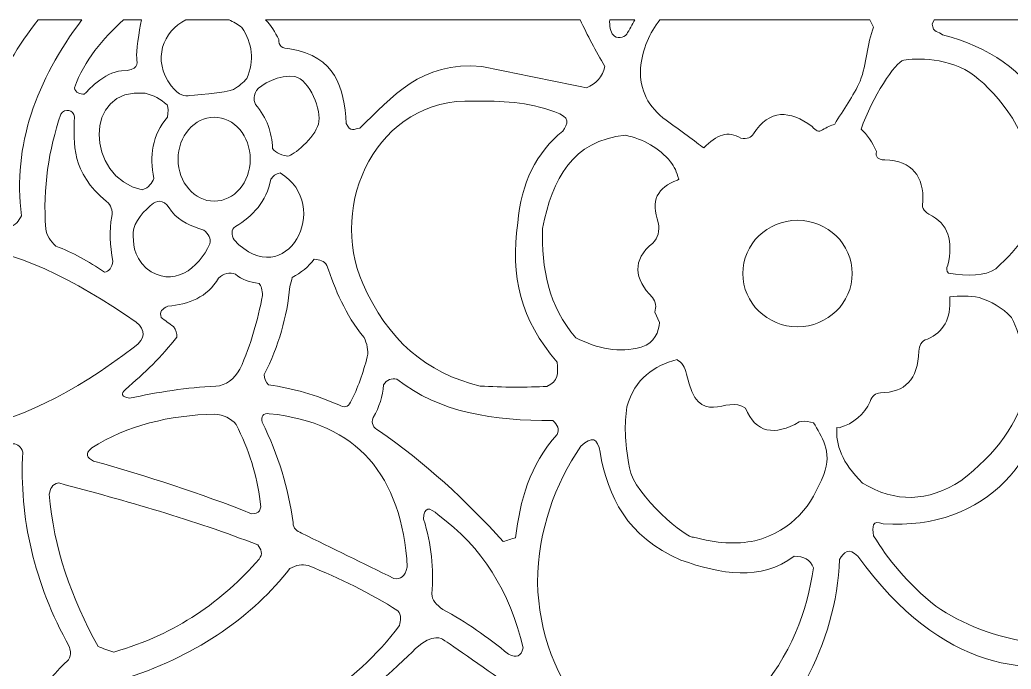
# Model space of a CAD drawing. Header units: millimetres. Extents: x -1201 to 1200, y -590 to 590.
# Drawn here: x -683 to 121, y 63 to 590 of the extents above; entities that cross this region are included whole.
import ezdxf

# ---------------------------------------------------------------- set-up
doc = ezdxf.new("R2010")
doc.units = ezdxf.units.MM
doc.header["$MEASUREMENT"] = 0
doc.layers.add('Layer 1', color=7, linetype='Continuous')

msp = doc.modelspace()

# ---------------------------------------------------------------- linework, layer by layer
at = {"layer": 'Layer 1', "color": 250, "lineweight": 20}
for points, knots in [([(-668.1002, 589.9734), (-668.1002, 589.9734), (-632.5739, 589.9734), (-632.5739, 589.9734), (-669.5828, 540.8376), (-688.8342, 488.4303), (-681.5411, 431.1312), (-683.9351, 427.1027), (-685.6347, 422.4099), (-692.4706, 422.7013), (-704.1476, 428.2234), (-716.5791, 430.8239), (-729.1176, 433.0043), (-733.4015, 435.397), (-735.5447, 438.2054), (-735.5471, 441.4341), (-722.1101, 499.3992), (-699.8777, 549.1378), (-668.1002, 589.9734)], [0, 0, 0, 0, 0.16666667, 0.16666667, 0.16666667, 0.33333333, 0.33333333, 0.33333333, 0.5, 0.5, 0.5, 0.66666667, 0.66666667, 0.66666667, 0.83333333, 0.83333333, 0.83333333, 1, 1, 1, 1]), ([(-598.8473, 589.9734), (-598.8473, 589.9734), (-584.3298, 589.9734), (-584.3298, 589.9734), (-586.3068, 581.0415), (-588.635, 563.0661), (-588.1577, 559.1446), (-587.5144, 553.8576), (-586.4743, 549.1151), (-600.3756, 548.5299), (-614.2771, 547.9447), (-629.2907, 531.3313), (-630.4284, 529.6391), (-634.2898, 529.8446), (-637.7751, 530.5654), (-638.6272, 534.9486), (-630.3895, 557.2285), (-615.9157, 574.6153), (-598.8473, 589.9734)], [0, 0, 0, 0, 0.16666667, 0.16666667, 0.16666667, 0.33333333, 0.33333333, 0.33333333, 0.5, 0.5, 0.5, 0.66666667, 0.66666667, 0.66666667, 0.83333333, 0.83333333, 0.83333333, 1, 1, 1, 1]), ([(-548.2806, 589.9734), (-548.2806, 589.9734), (-513.2777, 589.9734), (-513.2777, 589.9734), (-509.8347, 588.4188), (-506.3829, 586.3897), (-502.9728, 583.8128), (-494.0822, 570.8529), (-492.689, 557.0592), (-498.7934, 542.4408), (-501.7213, 539.0404), (-505.3529, 536.1009), (-509.5625, 533.5432), (-513.7722, 530.9856), (-546.53, 528.3919), (-546.3675, 528.3919), (-548.297, 528.3919), (-553.6189, 527.7434), (-560.19, 536.5099), (-576.0766, 557.6986), (-566.7189, 580.8759), (-548.2806, 589.9734)], [0, 0, 0, 0, 0.14285714, 0.14285714, 0.14285714, 0.28571429, 0.28571429, 0.28571429, 0.42857143, 0.42857143, 0.42857143, 0.57142857, 0.57142857, 0.57142857, 0.71428571, 0.71428571, 0.71428571, 0.85714286, 0.85714286, 0.85714286, 1, 1, 1, 1]), ([(-483.7618, 589.9734), (-483.7618, 589.9734), (-228.644, 589.9734), (-228.644, 589.9734), (-222.6854, 577.376), (-216.0297, 564.7789), (-208.677, 552.1856), (-210.235, 543.5434), (-215.9121, 538.3378), (-223.463, 534.7001), (-251.7534, 540.5271), (-280.0416, 546.3563), (-308.3298, 552.1856), (-357.961, 556.6502), (-380.8437, 527.1424), (-407.337, 502.2279), (-411.2124, 501.4733), (-415.3036, 498.7281), (-418.2663, 505.974), (-420.2748, 535.2198), (-426.4883, 560.0958), (-463.9132, 566.5487), (-470.3403, 566.5464), (-473.3381, 569.0408), (-472.9153, 574.0408), (-475.9375, 579.9272), (-479.1975, 585.5808), (-483.7618, 589.9734)], [0, 0, 0, 0, 0.11111111, 0.11111111, 0.11111111, 0.22222222, 0.22222222, 0.22222222, 0.33333333, 0.33333333, 0.33333333, 0.44444444, 0.44444444, 0.44444444, 0.55555556, 0.55555556, 0.55555556, 0.66666667, 0.66666667, 0.66666667, 0.77777778, 0.77777778, 0.77777778, 0.88888889, 0.88888889, 0.88888889, 1, 1, 1, 1]), ([(-204.6856, 589.9734), (-204.6856, 589.9734), (-184.2825, 589.9734), (-184.2825, 589.9734), (-186.2074, 586.4267), (-188.8746, 581.6575), (-190.9258, 578.4286), (-193.2268, 574.8136), (-199.2174, 574.7006), (-201.8342, 577.6966), (-204.0072, 579.6602), (-205.0125, 585.6279), (-204.6856, 589.9734)], [0, 0, 0, 0, 0.25, 0.25, 0.25, 0.5, 0.5, 0.5, 0.75, 0.75, 0.75, 1, 1, 1, 1]), ([(-163.9583, 589.9734), (-163.9583, 589.9734), (6.1712, 589.9734), (6.1712, 589.9734), (6.1712, 589.9734), (9.2714, 584.1246), (9.2714, 584.1246), (3.9124, 570.148), (3.6988, 554.2982), (-1.658, 540.3215), (-7.1679, 528.1297), (-15.2993, 516.8892), (-22.3069, 505.2443), (-25.3626, 504.3178), (-28.6528, 502.8493), (-32.196, 500.7594), (-34.9824, 498.78), (-37.7687, 499.7177), (-40.555, 503.5677), (-58.7497, 516.6791), (-75.0891, 517.8246), (-88.1291, 497.6368), (-89.8449, 494.5098), (-93.2745, 493.2626), (-98.4176, 493.8907), (-108.3763, 500.5763), (-118.3467, 496.8799), (-128.3125, 486.0845), (-128.3125, 486.0845), (-128.3798, 486.0574), (-128.3798, 486.0574), (-134.8603, 491.0212), (-147.4986, 500.3594), (-158.8505, 508.5656), (-173.5299, 519.178), (-180.4933, 533.123), (-179.7456, 550.403), (-177.9899, 566.6599), (-172.4889, 579.6367), (-163.9583, 589.9734)], [0, 0, 0, 0, 0.07692308, 0.07692308, 0.07692308, 0.15384615, 0.15384615, 0.15384615, 0.23076923, 0.23076923, 0.23076923, 0.30769231, 0.30769231, 0.30769231, 0.38461538, 0.38461538, 0.38461538, 0.46153846, 0.46153846, 0.46153846, 0.53846154, 0.53846154, 0.53846154, 0.61538462, 0.61538462, 0.61538462, 0.69230769, 0.69230769, 0.69230769, 0.76923077, 0.76923077, 0.76923077, 0.84615385, 0.84615385, 0.84615385, 0.92307692, 0.92307692, 0.92307692, 1, 1, 1, 1]), ([(58.4229, 589.9734), (58.4229, 589.9734), (267.3863, 589.9734), (267.3863, 589.9734), (281.7309, 487.9254), (236.2639, 430.4241), (159.7142, 396.0698), (151.3599, 395.2361), (149.0031, 399.3979), (152.6415, 408.5598), (181.0157, 497.7159), (139.864, 558.6995), (65.2044, 577.7869), (62.4205, 580.7016), (57.0638, 579.2443), (56.8478, 586.5309), (56.8478, 586.5309), (58.4229, 589.9734), (58.4229, 589.9734)], [0, 0, 0, 0, 0.16666667, 0.16666667, 0.16666667, 0.33333333, 0.33333333, 0.33333333, 0.5, 0.5, 0.5, 0.66666667, 0.66666667, 0.66666667, 0.83333333, 0.83333333, 0.83333333, 1, 1, 1, 1]), ([(69.8507, 384.4586), (85.93, 381.9123), (99.4252, 382.2987), (108.281, 387.9517), (127.885, 407.778), (140.5304, 416.0045), (139.1396, 456.6445), (137.7487, 497.2843), (110.2129, 529.4967), (90.9222, 544.6935), (71.6316, 559.8902), (42.2731, 558.8464), (33.7028, 557.1811), (26.7394, 555.8278), (8.1801, 527.2576), (-0.9521, 501.2993), (4.0517, 497.1059), (8.0989, 490.6756), (11.6815, 483.1179), (10.451, 478.7979), (12.6475, 476.5588), (18.2713, 476.4052), (40.9055, 475.6235), (49.7984, 462.9775), (49.2923, 442.2158), (47.8991, 438.5172), (49.5036, 435.2388), (54.1149, 432.3806), (70.1339, 424.78), (73.9372, 410.2611), (69.384, 391.0109), (68.1951, 388.6589), (68.3507, 386.4786), (69.8507, 384.4586)], [0, 0, 0, 0, 0.09090909, 0.09090909, 0.09090909, 0.18181818, 0.18181818, 0.18181818, 0.27272727, 0.27272727, 0.27272727, 0.36363636, 0.36363636, 0.36363636, 0.45454545, 0.45454545, 0.45454545, 0.54545455, 0.54545455, 0.54545455, 0.63636364, 0.63636364, 0.63636364, 0.72727273, 0.72727273, 0.72727273, 0.81818182, 0.81818182, 0.81818182, 0.90909091, 0.90909091, 0.90909091, 1, 1, 1, 1]), ([(-478.0584, 485.7727), (-475.6669, 481.9611), (-469.2723, 479.5729), (-465.5223, 479.5277), (-461.7724, 479.4825), (-443.7752, 494.5346), (-440.7705, 505.4431), (-437.7659, 516.3515), (-448.0986, 541.5438), (-459.8964, 544.0021), (-471.6941, 546.4603), (-488.5165, 536.9708), (-490.9174, 532.6056), (-493.3182, 528.2404), (-493.648, 526.2048), (-491.8809, 521.3651), (-482.4911, 510.3844), (-478.4463, 498.4163), (-478.0584, 485.7727)], [0, 0, 0, 0, 0.16666667, 0.16666667, 0.16666667, 0.33333333, 0.33333333, 0.33333333, 0.5, 0.5, 0.5, 0.66666667, 0.66666667, 0.66666667, 0.83333333, 0.83333333, 0.83333333, 1, 1, 1, 1]), ([(-574.1749, 461.4185), (-575.7725, 457.6701), (-577.9086, 454.1319), (-583.818, 452.0511), (-629.7737, 462.0896), (-631.5964, 536.0648), (-581.2452, 530.4208), (-574.4977, 528.9634), (-568.6046, 525.841), (-563.566, 521.0533), (-562.6025, 518.5567), (-562.4956, 515.2263), (-563.2456, 511.0622), (-575.5403, 496.2789), (-578.1663, 479.5232), (-574.1749, 461.4185)], [0, 0, 0, 0, 0.2, 0.2, 0.2, 0.4, 0.4, 0.4, 0.6, 0.6, 0.6, 0.8, 0.8, 0.8, 1, 1, 1, 1]), ([(-255.6103, 292.7223), (-245.9463, 297.0762), (-246.5965, 303.0138), (-247.2513, 312.3926), (-276.9093, 346.9458), (-285.7419, 381.9123), (-279.0757, 425.4195), (-276.77, 457.4194), (-263.9158, 482.7111), (-242.7513, 499.7313), (-238.4395, 505.5628), (-236.2824, 511.1842), (-249.1808, 515.3415), (-271.0394, 523.7713), (-292.8958, 524.0583), (-314.7568, 524.0854), (-393.3892, 527.1695), (-433.3937, 440.1259), (-404.7667, 376.0876), (-385.0929, 330.8498), (-353.2801, 303.3008), (-309.6137, 293.0341), (-292.0414, 291.9925), (-271.2531, 291.8885), (-255.6103, 292.7223)], [0, 0, 0, 0, 0.125, 0.125, 0.125, 0.25, 0.25, 0.25, 0.375, 0.375, 0.375, 0.5, 0.5, 0.5, 0.625, 0.625, 0.625, 0.75, 0.75, 0.75, 0.875, 0.875, 0.875, 1, 1, 1, 1]), ([(-653.5736, 406.4653), (-658.2894, 410.5232), (-661.0733, 415.207), (-661.9324, 420.5165), (-664.2335, 453.9083), (-659.4085, 484.5842), (-649.7167, 513.4029), (-646.4242, 518.6041), (-639.1381, 517.201), (-638.6272, 511.2181), (-639.1032, 488.902), (-641.4136, 466.6942), (-612.5891, 442.6836), (-608.8368, 439.6628), (-607.4437, 435.6026), (-608.4095, 430.5076), (-610.5712, 419.1587), (-609.5798, 406.89), (-607.446, 394.2894), (-608.5257, 389.2825), (-610.281, 385.3986), (-614.356, 385.3895), (-626.9966, 394.321), (-640.0854, 401.289), (-653.5736, 406.4653)], [0, 0, 0, 0, 0.125, 0.125, 0.125, 0.25, 0.25, 0.25, 0.375, 0.375, 0.375, 0.5, 0.5, 0.5, 0.625, 0.625, 0.625, 0.75, 0.75, 0.75, 0.875, 0.875, 0.875, 1, 1, 1, 1]), ([(-496.0581, 476.9361), (-496.0581, 495.7299), (-509.1584, 510.9719), (-525.3099, 510.9719), (-541.4658, 510.9719), (-554.5662, 495.7299), (-554.5662, 476.9361), (-554.5662, 458.1469), (-541.4658, 442.905), (-525.3099, 442.905), (-509.1584, 442.905), (-496.0581, 458.1469), (-496.0581, 476.9361)], [0, 0, 0, 0, 0.25, 0.25, 0.25, 0.5, 0.5, 0.5, 0.75, 0.75, 0.75, 1, 1, 1, 1]), ([(-164.198, 344.6209), (-165.1012, 337.3343), (-167.6669, 327.9803), (-179.1025, 324.6613), (-196.7793, 319.5301), (-214.4563, 323.1362), (-232.1424, 332.1557), (-254.5305, 357.8587), (-259.9128, 388.4578), (-259.1466, 420.8283), (-251.3123, 460.8514), (-234.9635, 492.1916), (-191.9613, 496.3873), (-177.1706, 493.3688), (-164.9549, 486.1862), (-155.3142, 474.8439), (-152.3213, 471.3215), (-150.2223, 466.2514), (-148.7757, 460.8899), (-148.7757, 460.8899), (-149.8507, 459.8572), (-149.8507, 459.8572), (-166.3504, 454.4437), (-171.4935, 442.9954), (-165.28, 425.5121), (-164.1655, 418.822), (-165.3172, 413.1508), (-169.7799, 408.9642), (-186.7324, 394.9491), (-184.8562, 380.1997), (-170.1027, 364.9397), (-167.0679, 361.2026), (-166.708, 357.2238), (-168.1732, 353.0755), (-168.1732, 353.0755), (-164.198, 344.6209), (-164.198, 344.6209)], [0, 0, 0, 0, 0.08333333, 0.08333333, 0.08333333, 0.16666667, 0.16666667, 0.16666667, 0.25, 0.25, 0.25, 0.33333333, 0.33333333, 0.33333333, 0.41666667, 0.41666667, 0.41666667, 0.5, 0.5, 0.5, 0.58333333, 0.58333333, 0.58333333, 0.66666667, 0.66666667, 0.66666667, 0.75, 0.75, 0.75, 0.83333333, 0.83333333, 0.83333333, 0.91666667, 0.91666667, 0.91666667, 1, 1, 1, 1]), ([(-509.2397, 411.4609), (-511.0765, 415.7288), (-512.1491, 419.789), (-507.9535, 422.3896), (-494.0729, 430.9731), (-482.9299, 442.2114), (-479.3448, 460.7927), (-477.7404, 463.2871), (-475.2792, 464.9523), (-471.9518, 465.7883), (-428.0673, 439.9835), (-467.2197, 367.007), (-509.2397, 411.4609)], [0, 0, 0, 0, 0.25, 0.25, 0.25, 0.5, 0.5, 0.5, 0.75, 0.75, 0.75, 1, 1, 1, 1]), ([(-580.4442, 388.5121), (-591.2945, 399.1267), (-591.0647, 409.4296), (-590.8906, 417.7058), (-590.7164, 425.982), (-581.6215, 435.8647), (-574.4977, 441.2782), (-570.2114, 444.2719), (-564.9639, 443.5421), (-560.0297, 434.7237), (-552.5345, 425.8849), (-544.6051, 422.8392), (-533.6711, 419.423), (-530.0048, 416.2734), (-527.8105, 412.7374), (-528.8484, 408.3383), (-537.6277, 388.6657), (-558.899, 371.3541), (-580.4442, 388.5121)], [0, 0, 0, 0, 0.16666667, 0.16666667, 0.16666667, 0.33333333, 0.33333333, 0.33333333, 0.5, 0.5, 0.5, 0.66666667, 0.66666667, 0.66666667, 0.83333333, 0.83333333, 0.83333333, 1, 1, 1, 1]), ([(-853.5222, 283.9445), (-856.4177, 286.7507), (-858.886, 289.8664), (-858.3425, 295.1851), (-854.6924, 302.2592), (-851.3745, 309.5391), (-850.3064, 318.2897), (-847.736, 319.851), (-845.1655, 321.4122), (-842.5929, 322.9735), (-809.6981, 325.9898), (-776.8032, 329.0084), (-743.9061, 332.0269), (-738.2266, 336.4983), (-738.1197, 341.3899), (-743.5855, 346.7017), (-779.4804, 344.3068), (-815.3752, 341.9141), (-851.2699, 339.5214), (-856.7334, 337.5421), (-860.913, 338.4775), (-863.8084, 342.332), (-867.9856, 348.8888), (-866.5924, 346.8034), (-872.4878, 351.6973), (-874.2037, 354.0877), (-874.2014, 356.4804), (-872.4878, 358.8777), (-779.7961, 437.5637), (-690.0581, 415.6588), (-588.6406, 344.8648), (-580.4999, 338.2019), (-580.9295, 331.5389), (-589.9246, 324.8804), (-689.7911, 247.9522), (-777.66, 234.3099), (-853.5222, 283.9445)], [0, 0, 0, 0, 0.08333333, 0.08333333, 0.08333333, 0.16666667, 0.16666667, 0.16666667, 0.25, 0.25, 0.25, 0.33333333, 0.33333333, 0.33333333, 0.41666667, 0.41666667, 0.41666667, 0.5, 0.5, 0.5, 0.58333333, 0.58333333, 0.58333333, 0.66666667, 0.66666667, 0.66666667, 0.75, 0.75, 0.75, 0.83333333, 0.83333333, 0.83333333, 0.91666667, 0.91666667, 0.91666667, 1, 1, 1, 1]), ([(-8.0851, 384.2825), (-8.0851, 408.1192), (-27.9516, 427.4507), (-52.4456, 427.4507), (-76.942, 427.4507), (-96.8085, 408.1192), (-96.8085, 384.2825), (-96.8085, 360.448), (-76.942, 341.1165), (-52.4456, 341.1165), (-27.9516, 341.1165), (-8.0851, 360.448), (-8.0851, 384.2825)], [0, 0, 0, 0, 0.25, 0.25, 0.25, 0.5, 0.5, 0.5, 0.75, 0.75, 0.75, 1, 1, 1, 1]), ([(-481.272, 294.0621), (-483.3061, 296.0413), (-484.4856, 298.8521), (-484.8083, 302.4942), (-472.985, 325.3616), (-466.3141, 349.1419), (-463.9132, 373.6813), (-463.2724, 376.178), (-462.6293, 378.6769), (-461.986, 381.1758), (-454.809, 384.818), (-448.9159, 389.7096), (-444.3045, 395.8506), (-439.9091, 395.4394), (-435.8387, 394.6102), (-434.0183, 390.8551), (-426.9225, 371.1011), (-419.5574, 351.3742), (-403.8007, 332.4675), (-401.653, 327.2596), (-399.9393, 322.0539), (-401.2304, 316.855), (-404.5251, 303.7888), (-408.8672, 291.4119), (-414.7323, 280.0131), (-416.6642, 275.9575), (-419.8778, 275.23), (-424.3754, 277.8283), (-442.5398, 285.5848), (-461.401, 291.3079), (-481.272, 294.0621)], [0, 0, 0, 0, 0.1, 0.1, 0.1, 0.2, 0.2, 0.2, 0.3, 0.3, 0.3, 0.4, 0.4, 0.4, 0.5, 0.5, 0.5, 0.6, 0.6, 0.6, 0.7, 0.7, 0.7, 0.8, 0.8, 0.8, 0.9, 0.9, 0.9, 1, 1, 1, 1]), ([(-594.1042, 283.1356), (-600.3177, 284.2789), (-601.3881, 286.6716), (-597.32, 290.316), (-581.9442, 303.4115), (-567.4855, 317.1736), (-555.5299, 332.7793), (-555.2094, 335.5878), (-556.1754, 338.3962), (-558.4229, 341.2091), (-561.7456, 343.7058), (-565.0683, 346.2047), (-568.3887, 348.7036), (-569.5706, 352.967), (-567.7478, 355.9834), (-562.9229, 357.757), (-545.9518, 359.377), (-531.0335, 364.7612), (-521.7758, 380.5499), (-517.5964, 384.5016), (-512.992, 385.541), (-507.9535, 383.6724), (-503.0843, 379.2959), (-496.439, 377.2151), (-488.9879, 376.1802), (-486.9515, 374.5196), (-486.4174, 370.6673), (-486.0947, 366.5009), (-490.0327, 346.6226), (-495.3383, 326.7399), (-504.4171, 306.8639), (-509.2397, 298.4318), (-515.776, 293.7458), (-524.0259, 292.8149), (-547.3891, 292.0625), (-570.7477, 288.0521), (-594.1042, 283.1356)], [0, 0, 0, 0, 0.08333333, 0.08333333, 0.08333333, 0.16666667, 0.16666667, 0.16666667, 0.25, 0.25, 0.25, 0.33333333, 0.33333333, 0.33333333, 0.41666667, 0.41666667, 0.41666667, 0.5, 0.5, 0.5, 0.58333333, 0.58333333, 0.58333333, 0.66666667, 0.66666667, 0.66666667, 0.75, 0.75, 0.75, 0.83333333, 0.83333333, 0.83333333, 0.91666667, 0.91666667, 0.91666667, 1, 1, 1, 1]), ([(-20.4912, 259.4639), (-21.745, 245.6498), (-16.5044, 230.8643), (0.2716, 214.3526), (26.8414, 198.3243), (53.416, 198.9502), (79.9929, 216.2256), (108.223, 237.9249), (127.4022, 263.0088), (133.3532, 293.0341), (133.8339, 313.3258), (129.2248, 331.6428), (121.1375, 348.6109), (113.315, 356.8307), (104.3129, 361.6161), (94.7789, 364.8471), (86.8403, 366.3247), (78.9039, 366.1372), (70.9652, 365.2808), (70.9652, 365.2808), (70.9908, 364.4697), (70.9908, 364.4697), (72.0055, 347.7139), (65.9499, 336.5751), (52.8286, 331.0621), (47.8736, 329.6568), (46.1577, 325.9604), (45.9185, 321.2269), (45.3171, 298.4115), (34.6223, 287.5799), (14.7372, 287.6635), (10.8759, 287.1936), (8.0895, 284.8483), (6.3783, 280.6367), (1.7739, 269.8074), (-6.8127, 262.8485), (-18.6962, 259.0933), (-18.6962, 259.0933), (-20.4912, 259.4639), (-20.4912, 259.4639)], [0, 0, 0, 0, 0.07692308, 0.07692308, 0.07692308, 0.15384615, 0.15384615, 0.15384615, 0.23076923, 0.23076923, 0.23076923, 0.30769231, 0.30769231, 0.30769231, 0.38461538, 0.38461538, 0.38461538, 0.46153846, 0.46153846, 0.46153846, 0.53846154, 0.53846154, 0.53846154, 0.61538462, 0.61538462, 0.61538462, 0.69230769, 0.69230769, 0.69230769, 0.76923077, 0.76923077, 0.76923077, 0.84615385, 0.84615385, 0.84615385, 0.92307692, 0.92307692, 0.92307692, 1, 1, 1, 1]), ([(9.2714, 171.6701), (7.9688, 178.968), (7.9595, 184.9103), (16.9872, 181.3494), (101.9165, 175.9223), (149.2678, 235.0713), (154.8915, 311.2359), (154.2042, 320.1741), (152.4651, 327.5782), (150.0689, 334.0288), (150.914, 339.5597), (152.5139, 343.8323), (159.3914, 339.336), (193.0618, 319.2748), (218.7261, 291.4299), (232.6856, 252.2247), (246.1992, 204.8789), (240.492, 160.2081), (224.0062, 117.0287), (200.1065, 96.1088), (172.9979, 82.4756), (138.8191, 84.8705), (106.9923, 89.4526), (81.277, 99.9633), (59.741, 114.532), (36.1641, 133.581), (20.8416, 152.6279), (9.2714, 171.6701)], [0, 0, 0, 0, 0.11111111, 0.11111111, 0.11111111, 0.22222222, 0.22222222, 0.22222222, 0.33333333, 0.33333333, 0.33333333, 0.44444444, 0.44444444, 0.44444444, 0.55555556, 0.55555556, 0.55555556, 0.66666667, 0.66666667, 0.66666667, 0.77777778, 0.77777778, 0.77777778, 0.88888889, 0.88888889, 0.88888889, 1, 1, 1, 1]), ([(-136.6715, 170.6399), (-141.0738, 168.3126), (-184.7889, 204.1332), (-188.7455, 226.8403), (-192.7021, 249.5473), (-192.8437, 261.547), (-190.6751, 276.1744), (-184.1434, 299.3424), (-168.7978, 309.46), (-150.1155, 314.6136), (-150.1155, 314.6136), (-149.8507, 314.0465), (-149.8507, 314.0465), (-145.8757, 312.4921), (-143.8556, 308.1043), (-142.4577, 302.8061), (-132.2156, 255.9234), (-110.1944, 287.25), (-94.5609, 275.0176), (-86.578, 254.9857), (-70.9863, 252.3286), (-51.0014, 263.933), (-48.1965, 264.8209), (-45.0874, 264.5611), (-41.8414, 263.7771), (-41.8414, 263.7771), (-39.394, 263.2868), (-39.394, 263.2868), (-33.4568, 252.1388), (-23.5886, 240.6408), (-31.2325, 221.2212), (-40.8104, 196.8851), (-55.276, 176.0104), (-87.1655, 167.5173), (-102.0607, 164.657), (-118.349, 165.1789), (-136.6715, 170.6399)], [0, 0, 0, 0, 0.08333333, 0.08333333, 0.08333333, 0.16666667, 0.16666667, 0.16666667, 0.25, 0.25, 0.25, 0.33333333, 0.33333333, 0.33333333, 0.41666667, 0.41666667, 0.41666667, 0.5, 0.5, 0.5, 0.58333333, 0.58333333, 0.58333333, 0.66666667, 0.66666667, 0.66666667, 0.75, 0.75, 0.75, 0.83333333, 0.83333333, 0.83333333, 0.91666667, 0.91666667, 0.91666667, 1, 1, 1, 1]), ([(-281.0052, 170.1088), (-284.3255, 169.0695), (-287.6483, 168.0279), (-290.971, 166.9864), (-321.2838, 200.2968), (-354.1902, 231.088), (-392.2282, 256.9085), (-396.0617, 259.4277), (-398.5763, 262.496), (-396.4077, 267.5232), (-391.2089, 275.8987), (-388.9589, 284.8483), (-388.051, 294.0621), (-385.26, 298.12), (-381.617, 299.679), (-377.1217, 298.7459), (-343.0496, 271.389), (-298.5776, 264.8751), (-250.7876, 265.0265), (-246.9866, 261.6419), (-245.0571, 257.9975), (-247.2513, 253.7859), (-269.716, 228.8602), (-277.4271, 200.0302), (-281.0052, 170.1088)], [0, 0, 0, 0, 0.125, 0.125, 0.125, 0.25, 0.25, 0.25, 0.375, 0.375, 0.375, 0.5, 0.5, 0.5, 0.625, 0.625, 0.625, 0.75, 0.75, 0.75, 0.875, 0.875, 0.875, 1, 1, 1, 1]), ([(-495.0945, 189.4674), (-488.881, 189.4674), (-486.5265, 192.7956), (-488.0242, 199.4585), (-490.8245, 220.6766), (-497.1169, 241.5174), (-507.6329, 261.904), (-511.708, 266.7934), (-517.4918, 269.604), (-524.9917, 270.3338), (-561.7619, 269.2335), (-595.5808, 261.4385), (-624.6422, 242.8572), (-630.7257, 237.83), (-628.0972, 234.7617), (-623.0354, 232.2425), (-579.3436, 219.6757), (-536.2091, 206.1961), (-495.0945, 189.4674)], [0, 0, 0, 0, 0.16666667, 0.16666667, 0.16666667, 0.33333333, 0.33333333, 0.33333333, 0.5, 0.5, 0.5, 0.66666667, 0.66666667, 0.66666667, 0.83333333, 0.83333333, 0.83333333, 1, 1, 1, 1]), ([(-454.593, 173.8549), (-458.134, 175.4117), (-461.2407, 177.3842), (-461.3429, 182.2848), (-465.1299, 209.8495), (-473.1918, 237.0392), (-486.4174, 263.7771), (-487.2046, 268.3297), (-485.837, 271.0839), (-480.6312, 270.6456), (-409.3943, 263.3613), (-373.1489, 220.7828), (-368.7627, 146.0665), (-370.6922, 138.8861), (-374.3354, 135.8699), (-379.692, 137.0131), (-404.6598, 149.2952), (-429.6276, 161.5751), (-454.593, 173.8549)], [0, 0, 0, 0, 0.16666667, 0.16666667, 0.16666667, 0.33333333, 0.33333333, 0.33333333, 0.5, 0.5, 0.5, 0.66666667, 0.66666667, 0.66666667, 0.83333333, 0.83333333, 0.83333333, 1, 1, 1, 1]), ([(-142.4577, 7.0317), (-146.9577, 6.4059), (-191.3182, -11.6965), (-220.2494, 22.0184), (-249.1808, 55.7333), (-261.8238, 93.4088), (-263.3237, 133.7957), (-262.4669, 176.826), (-249.3921, 212.9404), (-227.9653, 244.3258), (-219.3881, 252.6517), (-214.2426, 250.9865), (-212.5337, 239.3303), (-206.016, 203.4148), (-191.2345, 171.1437), (-146.9577, 151.9048), (-114.3019, 140.5558), (-82.5332, 134.6588), (-55.0206, 155.0274), (-47.3072, 155.2329), (-42.1641, 152.1105), (-39.5891, 145.6621), (-44.811, 110.4809), (-56.8643, 75.2997), (-87.8087, 40.1275), (-100.8858, 29.0926), (-119.1038, 18.06), (-142.4577, 7.0317)], [0, 0, 0, 0, 0.11111111, 0.11111111, 0.11111111, 0.22222222, 0.22222222, 0.22222222, 0.33333333, 0.33333333, 0.33333333, 0.44444444, 0.44444444, 0.44444444, 0.55555556, 0.55555556, 0.55555556, 0.66666667, 0.66666667, 0.66666667, 0.77777778, 0.77777778, 0.77777778, 0.88888889, 0.88888889, 0.88888889, 1, 1, 1, 1]), ([(-805.3026, 226.933), (-807.2345, 233.3835), (-805.305, 236.9218), (-799.5164, 237.5499), (-762.8622, 227.5565), (-725.8158, 229.6352), (-688.2934, 246.2915), (-684.4343, 246.0814), (-681.8639, 243.7904), (-680.5776, 239.4229), (-683.3013, 186.3585), (-671.6474, 133.6737), (-642.6465, 81.4363), (-641.3532, 76.4407), (-640.9166, 71.653), (-646.5032, 68.3227), (-689.6958, 24.7252), (-705.5756, -28.9831), (-712.7248, -85.9202), (-714.2225, -89.673), (-716.3633, -92.7978), (-723.011, -91.5393), (-730.404, -83.5252), (-737.797, -75.5111), (-745.1901, -67.497), (-747.0244, -63.3329), (-748.1064, -59.3721), (-743.9037, -56.8823), (-724.9893, -39.9775), (-715.2626, -13.5604), (-718.4066, 27.6353), (-721.6572, 70.2183), (-726.9118, 152.9577), (-805.3026, 226.933)], [0, 0, 0, 0, 0.09090909, 0.09090909, 0.09090909, 0.18181818, 0.18181818, 0.18181818, 0.27272727, 0.27272727, 0.27272727, 0.36363636, 0.36363636, 0.36363636, 0.45454545, 0.45454545, 0.45454545, 0.54545455, 0.54545455, 0.54545455, 0.63636364, 0.63636364, 0.63636364, 0.72727273, 0.72727273, 0.72727273, 0.81818182, 0.81818182, 0.81818182, 0.90909091, 0.90909091, 0.90909091, 1, 1, 1, 1]), ([(-606.6426, 77.3761), (-610.9266, 78.8334), (-615.2128, 80.2907), (-619.4991, 81.7481), (-640.9747, 121.0436), (-655.5588, 161.9298), (-659.0394, 205.3895), (-657.969, 209.47), (-657.1981, 213.7606), (-651.3235, 214.4452), (-596.5817, 199.8381), (-542.1091, 184.6391), (-489.9514, 164.1756), (-487.3718, 160.6374), (-485.5467, 156.9931), (-488.9879, 152.6233), (-518.4996, 118.8611), (-555.7087, 91.9831), (-606.6426, 77.3761)], [0, 0, 0, 0, 0.16666667, 0.16666667, 0.16666667, 0.33333333, 0.33333333, 0.33333333, 0.5, 0.5, 0.5, 0.66666667, 0.66666667, 0.66666667, 0.83333333, 0.83333333, 0.83333333, 1, 1, 1, 1]), ([(-286.6313, 75.659), (-303.7416, 89.2018), (-321.1561, 102.0782), (-339.9916, 111.8772), (-344.8328, 115.6278), (-349.1516, 119.5117), (-348.8336, 124.5231), (-347.2012, 144.7109), (-349.0681, 164.9009), (-355.5835, 185.0955), (-355.3698, 195.5723), (-350.7584, 195.1182), (-343.6882, 188.5298), (-308.2067, 162.6506), (-285.5074, 126.5069), (-274.8962, 80.6545), (-276.2406, 73.9893), (-280.1554, 72.3263), (-286.6313, 75.659)], [0, 0, 0, 0, 0.16666667, 0.16666667, 0.16666667, 0.33333333, 0.33333333, 0.33333333, 0.5, 0.5, 0.5, 0.66666667, 0.66666667, 0.66666667, 0.83333333, 0.83333333, 0.83333333, 1, 1, 1, 1]), ([(124.3534, -145.338), (121.4116, -151.6893), (117.8776, -150.0217), (114.0673, -144.7122), (78.6113, -72.4067), (33.8445, -6.1338), (-42.8049, 39.5039), (-45.7026, 43.8442), (-50.4255, 47.7372), (-46.0185, 53.8647), (-29.0869, 85.0875), (-19.8688, 117.9731), (-18.3735, 152.5307), (-14.7373, 158.3758), (-10.6624, 162.5511), (-3.5875, 155.0274), (66.0403, 60.2159), (134.2379, 56.628), (202.1451, 71.9739), (212.2409, 70.4171), (211.8022, 65.2115), (209.861, 59.4861), (146.9272, -14.0168), (132.1969, -80.2016), (124.3534, -145.338)], [0, 0, 0, 0, 0.125, 0.125, 0.125, 0.25, 0.25, 0.25, 0.375, 0.375, 0.375, 0.5, 0.5, 0.5, 0.625, 0.625, 0.625, 0.75, 0.75, 0.75, 0.875, 0.875, 0.875, 1, 1, 1, 1]), ([(-596.9972, 43.25), (-599.1961, 47.8028), (-599.5165, 52.2221), (-595.711, 56.3636), (-536.2995, 76.1876), (-494.1889, 106.8907), (-463.9132, 145.0362), (-458.9885, 147.9486), (-454.059, 148.7801), (-449.1272, 147.5352), (-423.4675, 137.0108), (-398.7157, 125.3772), (-376.4784, 110.6911), (-373.3648, 107.2567), (-374.0103, 103.0949), (-375.1922, 98.8269), (-411.0916, 50.0621), (-465.3111, 18.1141), (-532.0643, -2.3358), (-540.1331, -2.9323), (-546.7227, -1.5246), (-552.6367, 0.7868), (-570.1603, 13.6157), (-584.6236, 27.929), (-596.9972, 43.25)], [0, 0, 0, 0, 0.125, 0.125, 0.125, 0.25, 0.25, 0.25, 0.375, 0.375, 0.375, 0.5, 0.5, 0.5, 0.625, 0.625, 0.625, 0.75, 0.75, 0.75, 0.875, 0.875, 0.875, 1, 1, 1, 1]), ([(-401.2304, -28.1562), (-370.0212, -12.4172), (-321.1863, 15.5543), (-321.1863, 15.5543), (-321.1863, 15.5543), (-292.5778, 31.1668), (-292.5778, 31.1668), (-292.5778, 31.1668), (-273.6145, 41.1601), (-288.7209, 52.0865), (-303.8275, 63.013), (-339.8315, 87.679), (-339.8315, 87.679), (-339.8315, 87.679), (-347.8699, 93.6122), (-362.0128, 80.1868), (-376.1557, 66.7614), (-414.0892, 30.2291), (-437.5546, 15.2425), (-461.0202, 0.2558), (-471.6314, -7.2364), (-479.988, -10.3589), (-488.3446, -13.4814), (-492.8422, -16.6062), (-492.2014, -21.9135), (-489.7239, -42.4402), (-410.3485, -32.7541), (-401.2304, -28.1562)], [0, 0, 0, 0, 0.11111111, 0.11111111, 0.11111111, 0.22222222, 0.22222222, 0.22222222, 0.33333333, 0.33333333, 0.33333333, 0.44444444, 0.44444444, 0.44444444, 0.55555556, 0.55555556, 0.55555556, 0.66666667, 0.66666667, 0.66666667, 0.77777778, 0.77777778, 0.77777778, 0.88888889, 0.88888889, 0.88888889, 1, 1, 1, 1])]:
    msp.add_open_spline(points, degree=3, knots=knots, dxfattribs=at)

doc.saveas('drawing.dxf')
